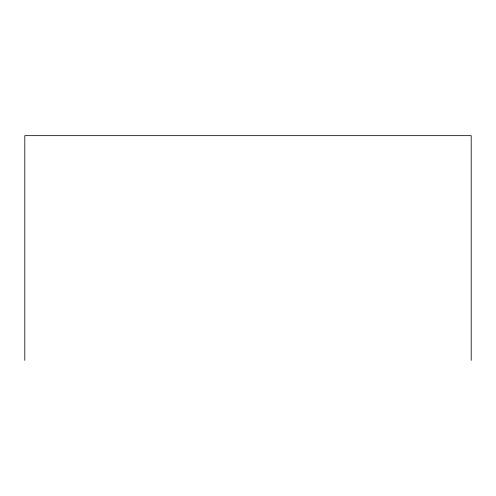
<?xml version="1.0" encoding="UTF-8"?>
<svg xmlns="http://www.w3.org/2000/svg" width="496" height="496" viewBox="0 0 496 496"><rect width="100%" height="100%" fill="white"/><g stroke="black" fill="none" stroke-linecap="round" stroke-linejoin="round"><path stroke-width="0.74" d="M471.2 360.344L471.2 135.656L24.8 135.656L24.8 360.344"/></g></svg>
